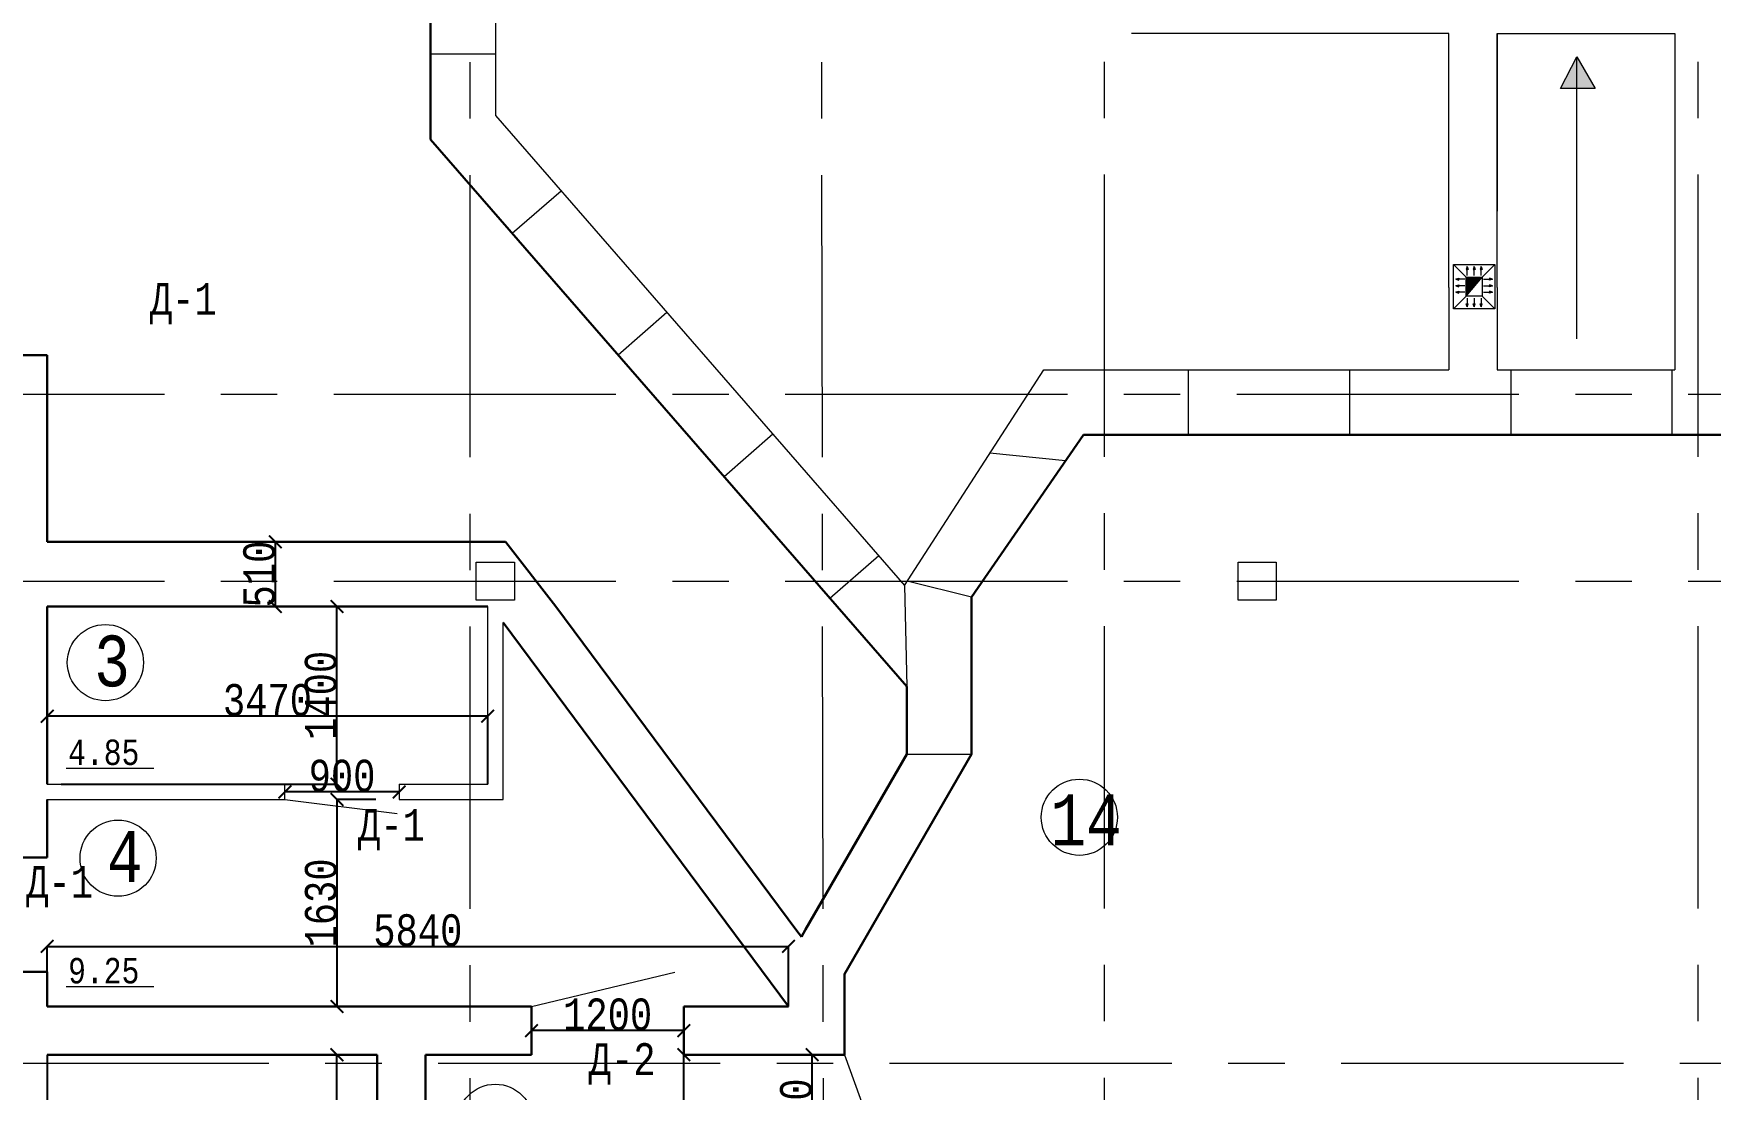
# Model space of a CAD drawing. Header units: millimetres. Extents: x -689206 to 4969298, y -1019800 to 703299.
# Drawn here: x 350343 to 363551, y -347494 to -339178 of the extents above; entities that cross this region are included whole.
import ezdxf

# ---------------------------------------------------------------- set-up
doc = ezdxf.new("R2010")
doc.units = ezdxf.units.MM
doc.linetypes.add('JIS_02_4.0', pattern=[5.5, 4, -1.5])
doc.linetypes.add('осеваяX2', pattern=[101.6, 63.5, -12.7, 12.7, -12.7])
doc.layers.add('кровля', color=211, linetype='Continuous')
doc.layers.add('четотам', color=7, linetype='Continuous')
for name, color, linetype, lineweight in [('несущие', 7, 'Continuous', 30), ('РАЗМЕРЫ', 7, 'Continuous', 9), ('сваи', 7, 'JIS_02_4.0', 30), ('стены', 7, 'Continuous', 20)]:
    doc.layers.add(name, color=color, linetype=linetype, lineweight=lineweight)
doc.styles.add('Аннотативный', font='isocteur.ttf', dxfattribs={"width": 0.7, "height": 250})
doc.dimstyles.new('Аннотативный', dxfattribs={"dimscale": 0, "dimtxt": 250, "dimasz": 100, "dimexe": 1.25, "dimexo": 0.625, "dimtad": 1, "dimdec": 0, "dimtxsty": 'Аннотативный', "dimblk": 'ARCHTICK', "dimcen": 2.5, "dimadec": 0, "dimazin": 0, "dimtfac": 1, "dimtdec": 0, "dimtmove": 0, "dimatfit": 3, "dimfxl": 1, "dimarcsym": 0})

# ---------------------------------------------------------------- blocks, each defined once
blk = doc.blocks.new('_ArchTick')
at = {"color": 0, "linetype": 'ByBlock', "const_width": 0.15}
blk.add_lwpolyline([(-0.5, -0.5), (0.5, 0.5)], dxfattribs=at)
blk = doc.blocks.new('*D2128')
at = {"layer": 'Defpoints', "color": 0, "lineweight": 20, "transparency": 16777216}
for p in [(352733, -347220), (353050, -347220), (353050, -348820)]:
    blk.add_point(p, dxfattribs=at)
at = {"layer": 'стены', "color": 0, "lineweight": -2, "transparency": 16777216}
for p, q in [((353050, -347220), (352731, -347220)), ((352733, -348820), (352733, -347220)), ((353050, -348820), (352731, -348820))]:
    blk.add_line(p, q, dxfattribs=at)
at = {"layer": 'стены', "color": 0, "lineweight": -2, "transparency": 16777216, "xscale": 100, "yscale": 100, "zscale": 100}
for p, rotation in [((352733, -347220), 90), ((352733, -348820), 270)]:
    blk.add_blockref('_ArchTick', p, dxfattribs=dict(at, rotation=rotation))
at = {"layer": 'стены', "color": 0, "lineweight": 5, "transparency": 16777216, "insert": (352607, -348020), "char_height": 250, "attachment_point": 5, "rotation": 90, "style": 'Аннотативный'}
blk.add_mtext('1600', dxfattribs=at)
blk = doc.blocks.new('*D2124')
at = {"layer": 'Defpoints', "color": 0, "linetype": 'ByBlock', "lineweight": 20, "transparency": 16777216}
for p in [(351926, -343180), (352248, -343180), (351926, -343690)]:
    blk.add_point(p, dxfattribs=at)
at = {"layer": 'РАЗМЕРЫ', "color": 0, "linetype": 'ByBlock', "lineweight": -2, "transparency": 16777216}
for p, q in [((351926, -343180), (352249, -343180)), ((352248, -343690), (352248, -343180)), ((351926, -343690), (352249, -343690))]:
    blk.add_line(p, q, dxfattribs=at)
at = {"layer": 'РАЗМЕРЫ', "color": 0, "linetype": 'ByBlock', "lineweight": -2, "transparency": 16777216, "xscale": 100, "yscale": 100, "zscale": 100}
for p, rotation in [((352248, -343180), 90), ((352248, -343690), 270)]:
    blk.add_blockref('_ArchTick', p, dxfattribs=dict(at, rotation=rotation))
at = {"layer": 'РАЗМЕРЫ', "color": 0, "linetype": 'ByBlock', "lineweight": 5, "transparency": 16777216, "insert": (352122, -343435), "char_height": 250, "attachment_point": 5, "rotation": 90, "style": 'Аннотативный'}
blk.add_mtext('510', dxfattribs=at)
blk = doc.blocks.new('*D2157')
at = {"layer": 'Defpoints', "color": 0, "linetype": 'ByBlock', "lineweight": 20, "transparency": 16777216}
for p in [(350451, -344554), (350451, -345090), (353921, -345090)]:
    blk.add_point(p, dxfattribs=at)
at = {"layer": 'РАЗМЕРЫ', "color": 0, "linetype": 'ByBlock', "lineweight": -2, "transparency": 16777216}
for p, q in [((350451, -345089), (350451, -344552)), ((353921, -344554), (350451, -344554)), ((353921, -345089), (353921, -344552))]:
    blk.add_line(p, q, dxfattribs=at)
at = {"layer": 'РАЗМЕРЫ', "color": 0, "linetype": 'ByBlock', "lineweight": -2, "transparency": 16777216, "xscale": 100, "yscale": 100, "zscale": 100, "rotation": 180}
blk.add_blockref('_ArchTick', (350451, -344554), dxfattribs=at)
at = {"layer": 'РАЗМЕРЫ', "color": 0, "linetype": 'ByBlock', "lineweight": -2, "transparency": 16777216, "xscale": 100, "yscale": 100, "zscale": 100}
blk.add_blockref('_ArchTick', (353921, -344554), dxfattribs=at)
at = {"layer": 'РАЗМЕРЫ', "color": 0, "linetype": 'ByBlock', "lineweight": 5, "transparency": 16777216, "insert": (352186, -344428), "char_height": 250, "attachment_point": 5, "style": 'Аннотативный'}
blk.add_mtext('3470', dxfattribs=at)
blk = doc.blocks.new('*D2159')
at = {"layer": 'Defpoints', "color": 0, "linetype": 'ByBlock', "lineweight": 20, "transparency": 16777216}
for p in [(350451, -343690), (352733, -343690), (350560, -345090)]:
    blk.add_point(p, dxfattribs=at)
at = {"layer": 'РАЗМЕРЫ', "color": 0, "linetype": 'ByBlock', "lineweight": -2, "transparency": 16777216}
for p, q in [((350452, -343690), (352734, -343690)), ((352733, -345090), (352733, -343690)), ((350561, -345090), (352734, -345090))]:
    blk.add_line(p, q, dxfattribs=at)
at = {"layer": 'РАЗМЕРЫ', "color": 0, "linetype": 'ByBlock', "lineweight": -2, "transparency": 16777216, "xscale": 100, "yscale": 100, "zscale": 100}
for p, rotation in [((352733, -343690), 90), ((352733, -345090), 270)]:
    blk.add_blockref('_ArchTick', p, dxfattribs=dict(at, rotation=rotation))
at = {"layer": 'РАЗМЕРЫ', "color": 0, "linetype": 'ByBlock', "lineweight": 5, "transparency": 16777216, "insert": (352607, -344390), "char_height": 250, "attachment_point": 5, "rotation": 90, "style": 'Аннотативный'}
blk.add_mtext('1400', dxfattribs=at)
blk = doc.blocks.new('*D2160')
at = {"layer": 'Defpoints', "color": 0, "linetype": 'ByBlock', "lineweight": 20, "transparency": 16777216}
for p in [(352734, -345210), (353038, -345210), (353038, -346840)]:
    blk.add_point(p, dxfattribs=at)
at = {"layer": 'РАЗМЕРЫ', "color": 0, "linetype": 'ByBlock', "lineweight": -2, "transparency": 16777216}
for p, q in [((353038, -345210), (352733, -345210)), ((352734, -346840), (352734, -345210)), ((353038, -346840), (352733, -346840))]:
    blk.add_line(p, q, dxfattribs=at)
at = {"layer": 'РАЗМЕРЫ', "color": 0, "linetype": 'ByBlock', "lineweight": -2, "transparency": 16777216, "xscale": 100, "yscale": 100, "zscale": 100}
for p, rotation in [((352734, -345210), 90), ((352734, -346840), 270)]:
    blk.add_blockref('_ArchTick', p, dxfattribs=dict(at, rotation=rotation))
at = {"layer": 'РАЗМЕРЫ', "color": 0, "linetype": 'ByBlock', "lineweight": 5, "transparency": 16777216, "insert": (352608, -346025), "char_height": 250, "attachment_point": 5, "rotation": 90, "style": 'Аннотативный'}
blk.add_mtext('1630', dxfattribs=at)
blk = doc.blocks.new('*D2161')
at = {"layer": 'Defpoints', "color": 0, "linetype": 'ByBlock', "lineweight": 20, "transparency": 16777216}
for p in [(356289, -346367), (350451, -346840), (356289, -346840)]:
    blk.add_point(p, dxfattribs=at)
at = {"layer": 'РАЗМЕРЫ', "color": 0, "linetype": 'ByBlock', "lineweight": -2, "transparency": 16777216}
for p, q in [((350451, -346839), (350451, -346366)), ((350451, -346367), (356289, -346367)), ((356289, -346839), (356289, -346366))]:
    blk.add_line(p, q, dxfattribs=at)
at = {"layer": 'РАЗМЕРЫ', "color": 0, "linetype": 'ByBlock', "lineweight": -2, "transparency": 16777216, "xscale": 100, "yscale": 100, "zscale": 100, "rotation": 180}
blk.add_blockref('_ArchTick', (350451, -346367), dxfattribs=at)
at = {"layer": 'РАЗМЕРЫ', "color": 0, "linetype": 'ByBlock', "lineweight": -2, "transparency": 16777216, "xscale": 100, "yscale": 100, "zscale": 100}
blk.add_blockref('_ArchTick', (356289, -346367), dxfattribs=at)
at = {"layer": 'РАЗМЕРЫ', "color": 0, "linetype": 'ByBlock', "lineweight": 5, "transparency": 16777216, "insert": (353370, -346241), "char_height": 250, "attachment_point": 5, "style": 'Аннотативный'}
blk.add_mtext('5840', dxfattribs=at)
blk = doc.blocks.new('*D2150')
at = {"layer": 'Defpoints', "color": 0, "linetype": 'ByBlock', "lineweight": 20, "transparency": 16777216}
for p in [(354265, -347030), (354265, -347030), (355465, -347030)]:
    blk.add_point(p, dxfattribs=at)
at = {"layer": 'РАЗМЕРЫ', "color": 0, "linetype": 'ByBlock', "lineweight": -2, "transparency": 16777216}
for p, q in [((354265, -347029), (354265, -347029)), ((355465, -347030), (354265, -347030)), ((355465, -347029), (355465, -347029))]:
    blk.add_line(p, q, dxfattribs=at)
at = {"layer": 'РАЗМЕРЫ', "color": 0, "linetype": 'ByBlock', "lineweight": -2, "transparency": 16777216, "xscale": 100, "yscale": 100, "zscale": 100, "rotation": 180}
blk.add_blockref('_ArchTick', (354265, -347030), dxfattribs=at)
at = {"layer": 'РАЗМЕРЫ', "color": 0, "linetype": 'ByBlock', "lineweight": -2, "transparency": 16777216, "xscale": 100, "yscale": 100, "zscale": 100}
blk.add_blockref('_ArchTick', (355465, -347030), dxfattribs=at)
at = {"layer": 'РАЗМЕРЫ', "color": 0, "linetype": 'ByBlock', "lineweight": 5, "transparency": 16777216, "insert": (354865, -346904), "char_height": 250, "attachment_point": 5, "style": 'Аннотативный'}
blk.add_mtext('1200', dxfattribs=at)
blk = doc.blocks.new('*D2153')
at = {"layer": 'Defpoints', "color": 0, "linetype": 'ByBlock', "lineweight": 20, "transparency": 16777216}
for p in [(355465, -347220), (355465, -347220), (355465, -355200)]:
    blk.add_point(p, dxfattribs=at)
at = {"layer": 'РАЗМЕРЫ', "color": 0, "linetype": 'ByBlock', "lineweight": -2, "transparency": 16777216}
for p, q in [((355465, -355200), (355465, -347220)), ((355466, -347220), (355467, -347220)), ((355466, -355200), (355467, -355200))]:
    blk.add_line(p, q, dxfattribs=at)
at = {"layer": 'РАЗМЕРЫ', "color": 0, "linetype": 'ByBlock', "lineweight": -2, "transparency": 16777216, "xscale": 100, "yscale": 100, "zscale": 100}
for p, rotation in [((355465, -347220), 90), ((355465, -355200), 270)]:
    blk.add_blockref('_ArchTick', p, dxfattribs=dict(at, rotation=rotation))
at = {"layer": 'РАЗМЕРЫ', "color": 0, "linetype": 'ByBlock', "lineweight": 5, "transparency": 16777216, "insert": (355340, -351210), "char_height": 250, "attachment_point": 5, "rotation": 90, "style": 'Аннотативный'}
blk.add_mtext('7980', dxfattribs=at)
blk = doc.blocks.new('*D2167')
at = {"layer": 'Defpoints', "color": 0, "linetype": 'ByBlock', "lineweight": 20, "transparency": 16777216}
for p in [(352323, -345150), (352323, -345150), (353223, -345150)]:
    blk.add_point(p, dxfattribs=at)
at = {"layer": 'РАЗМЕРЫ', "color": 0, "linetype": 'ByBlock', "lineweight": -2, "transparency": 16777216}
for p, q in [((352323, -345149), (352323, -345149)), ((353223, -345150), (352323, -345150)), ((353223, -345151), (353223, -345151))]:
    blk.add_line(p, q, dxfattribs=at)
at = {"layer": 'РАЗМЕРЫ', "color": 0, "linetype": 'ByBlock', "lineweight": -2, "transparency": 16777216, "xscale": 100, "yscale": 100, "zscale": 100, "rotation": 180}
blk.add_blockref('_ArchTick', (352323, -345150), dxfattribs=at)
at = {"layer": 'РАЗМЕРЫ', "color": 0, "linetype": 'ByBlock', "lineweight": -2, "transparency": 16777216, "xscale": 100, "yscale": 100, "zscale": 100}
blk.add_blockref('_ArchTick', (353223, -345150), dxfattribs=at)
at = {"layer": 'РАЗМЕРЫ', "color": 0, "linetype": 'ByBlock', "lineweight": 5, "transparency": 16777216, "insert": (352773, -345024), "char_height": 250, "attachment_point": 5, "style": 'Аннотативный'}
blk.add_mtext('900', dxfattribs=at)
blk = doc.blocks.new('*D2171')
at = {"layer": 'Defpoints', "color": 0, "linetype": 'ByBlock', "lineweight": 20, "transparency": 16777216}
for p in [(350451, -347220), (353050, -347220), (353050, -348425)]:
    blk.add_point(p, dxfattribs=at)
at = {"layer": 'РАЗМЕРЫ', "color": 0, "linetype": 'ByBlock', "lineweight": -2, "transparency": 16777216}
for p, q in [((350451, -347221), (350451, -348426)), ((353050, -347221), (353050, -348426)), ((350451, -348425), (353050, -348425))]:
    blk.add_line(p, q, dxfattribs=at)
at = {"layer": 'РАЗМЕРЫ', "color": 0, "linetype": 'ByBlock', "lineweight": -2, "transparency": 16777216, "xscale": 100, "yscale": 100, "zscale": 100, "rotation": 180}
blk.add_blockref('_ArchTick', (350451, -348425), dxfattribs=at)
at = {"layer": 'РАЗМЕРЫ', "color": 0, "linetype": 'ByBlock', "lineweight": -2, "transparency": 16777216, "xscale": 100, "yscale": 100, "zscale": 100}
blk.add_blockref('_ArchTick', (353050, -348425), dxfattribs=at)
at = {"layer": 'РАЗМЕРЫ', "color": 0, "linetype": 'ByBlock', "lineweight": 5, "transparency": 16777216, "insert": (351751, -348299), "char_height": 250, "attachment_point": 5, "style": 'Аннотативный'}
blk.add_mtext('2600', dxfattribs=at)
blk = doc.blocks.new('*D2186')
at = {"layer": 'Defpoints', "color": 0, "linetype": 'ByBlock', "lineweight": 9, "ltscale": 35, "transparency": 16777216}
for p in [(356475, -347220), (356475, -347220), (356475, -348120)]:
    blk.add_point(p, dxfattribs=at)
at = {"layer": 'РАЗМЕРЫ', "color": 0, "linetype": 'ByBlock', "lineweight": -2, "ltscale": 35, "transparency": 16777216}
for p, q in [((356475, -347220), (356474, -347220)), ((356475, -348120), (356475, -347220)), ((356475, -348120), (356474, -348120))]:
    blk.add_line(p, q, dxfattribs=at)
at = {"layer": 'РАЗМЕРЫ', "color": 0, "linetype": 'ByBlock', "lineweight": -2, "ltscale": 35, "transparency": 16777216, "xscale": 100, "yscale": 100, "zscale": 100}
for p, rotation in [((356475, -347220), 90), ((356475, -348120), 270)]:
    blk.add_blockref('_ArchTick', p, dxfattribs=dict(at, rotation=rotation))
at = {"layer": 'РАЗМЕРЫ', "color": 0, "linetype": 'ByBlock', "lineweight": 9, "ltscale": 35, "transparency": 16777216, "insert": (356350, -347670), "char_height": 250, "attachment_point": 5, "rotation": 90, "style": 'Аннотативный'}
blk.add_mtext('900', dxfattribs=at)

msp = doc.modelspace()

# ---------------------------------------------------------------- hatches: boundary and pattern name
at = {"layer": 'кровля', "lineweight": 5, "true_color": 0x000000}
h = msp.add_hatch(color=18, dxfattribs=at)
h.dxf.hatch_style = 1
h.paths.add_polyline_path([(361545.4, -341112.8), (361569.1, -341120.9), (361569.1, -341112.8)])
h.paths.add_polyline_path([(361545.4, -341112.8), (361569.1, -341112.8), (361569.1, -341104.6)])
h = msp.add_hatch(color=18, dxfattribs=at)
h.dxf.hatch_style = 1
h.paths.add_polyline_path([(361634.1, -341037), (361642.3, -341037), (361634.1, -341013.4)])
h.paths.add_polyline_path([(361626, -341037), (361634.1, -341037), (361634.1, -341013.4)])
h = msp.add_hatch(color=18, dxfattribs=at)
h.dxf.hatch_style = 1
h.paths.add_polyline_path([(361689.4, -341037), (361697.5, -341037), (361689.4, -341013.4)])
h.paths.add_polyline_path([(361681.3, -341037), (361689.4, -341037), (361689.4, -341013.4)])
h = msp.add_hatch(color=18, dxfattribs=at)
h.dxf.hatch_style = 1
h.paths.add_polyline_path([(361744.7, -341013.4), (361736.6, -341037), (361744.7, -341037)])
h.paths.add_polyline_path([(361744.7, -341013.4), (361744.7, -341037), (361752.8, -341037)])
h = msp.add_hatch(color=18, dxfattribs=at)
h.dxf.hatch_style = 1
h.paths.add_polyline_path([(361809.7, -341112.8), (361809.7, -341120.9), (361833.4, -341112.8)])
h.paths.add_polyline_path([(361809.7, -341104.6), (361809.7, -341112.8), (361833.4, -341112.8)])
h = msp.add_hatch(color=18, dxfattribs=at)
h.dxf.hatch_style = 1
h.paths.add_polyline_path([(361545.4, -341164), (361569.1, -341172.2), (361569.1, -341164)])
h.paths.add_polyline_path([(361545.4, -341164), (361569.1, -341164), (361569.1, -341155.9)])
h = msp.add_hatch(color=18, dxfattribs=at)
h.dxf.hatch_style = 1
h.paths.add_polyline_path([(361569.1, -341215.3), (361569.1, -341207.1), (361545.4, -341215.3)])
h.paths.add_polyline_path([(361569.1, -341223.4), (361569.1, -341215.3), (361545.4, -341215.3)])
h = msp.add_hatch(color=18, dxfattribs=at)
h.dxf.hatch_style = 1
h.paths.add_polyline_path([(361809.7, -341164), (361809.7, -341172.2), (361833.4, -341164)])
h.paths.add_polyline_path([(361809.7, -341155.9), (361809.7, -341164), (361833.4, -341164)])
h = msp.add_hatch(color=18, dxfattribs=at)
h.dxf.hatch_style = 1
h.paths.add_polyline_path([(361833.4, -341215.3), (361809.7, -341207.1), (361809.7, -341215.3)])
h.paths.add_polyline_path([(361833.4, -341215.3), (361809.7, -341215.3), (361809.7, -341223.4)])
h = msp.add_hatch(color=18, dxfattribs=at)
h.dxf.hatch_style = 1
h.paths.add_polyline_path([(361634.1, -341331.1), (361642.3, -341307.4), (361634.1, -341307.4)])
h.paths.add_polyline_path([(361634.1, -341331.1), (361634.1, -341307.4), (361626, -341307.4)])
h = msp.add_hatch(color=18, dxfattribs=at)
h.dxf.hatch_style = 1
h.paths.add_polyline_path([(361689.4, -341331.1), (361697.5, -341307.4), (361689.4, -341307.4)])
h.paths.add_polyline_path([(361689.4, -341331.1), (361689.4, -341307.4), (361681.3, -341307.4)])
h = msp.add_hatch(color=18, dxfattribs=at)
h.dxf.hatch_style = 1
h.paths.add_polyline_path([(361744.7, -341307.4), (361736.6, -341307.4), (361744.7, -341331.1)])
h.paths.add_polyline_path([(361752.8, -341307.4), (361744.7, -341307.4), (361744.7, -341331.1)])
at = {"layer": 'РАЗМЕРЫ', "lineweight": 5, "ltscale": 150}
h = msp.add_hatch(color=256, dxfattribs=at)
h.dxf.hatch_style = 1
h.paths.add_polyline_path([(361751.9, -341097.2), (361626.9, -341097.2), (361626.9, -341247.2)])
at = {"layer": 'сваи', "linetype": 'ByBlock', "lineweight": 20, "ltscale": 35}
h = msp.add_hatch(color=256, dxfattribs=at)
h.dxf.hatch_style = 1
h.paths.add_polyline_path([(377672.9, -335261.9), (377595.4, -335325.3), (377779.4, -335392.2)])
h.paths.add_polyline_path([(377748.2, -335200.5), (377672.9, -335261.9), (377779.4, -335392.2)])
h.paths.add_polyline_path([(378410.4, -336063.2), (378410.4, -336257.5), (378494.5, -336208.9)])
h.paths.add_polyline_path([(378581.2, -336158.8), (378410.4, -336063.2), (378494.5, -336208.9)])
h.paths.add_polyline_path([(371429.4, -339362.2), (371429.4, -339611.2), (371573.2, -339611.2)])
h.paths.add_polyline_path([(371429.4, -339362.2), (371299.4, -339611.2), (371429.4, -339611.2)])
h.paths.add_polyline_path([(371429.4, -338393.3), (371285.7, -338393.3), (371429.4, -338642.2)])
h.paths.add_polyline_path([(371559.4, -338393.3), (371429.4, -338393.3), (371429.4, -338642.2)])
h.paths.add_polyline_path([(367789.4, -338343.3), (367659.4, -338343.3), (367659.4, -338592.2)])
h.paths.add_polyline_path([(367659.4, -338343.3), (367515.7, -338343.3), (367659.4, -338592.2)])
h.paths.add_polyline_path([(367659.4, -339362.2), (367529.4, -339611.2), (367659.4, -339611.2)])
h.paths.add_polyline_path([(367659.4, -339362.2), (367659.4, -339611.2), (367803.2, -339611.2)])
h.paths.add_polyline_path([(362499.4, -339362.2), (362499.4, -339611.2), (362643.2, -339611.2)])
h.paths.add_polyline_path([(362499.4, -339362.2), (362369.4, -339611.2), (362499.4, -339611.2)])
h.paths.add_polyline_path([(362509.4, -338393.3), (362365.7, -338393.3), (362509.4, -338642.2)])
h.paths.add_polyline_path([(362639.4, -338393.3), (362509.4, -338393.3), (362509.4, -338642.2)])
h.paths.add_polyline_path([(355789.8, -335916.3), (355609.7, -335993.1), (355690.6, -336052.2)])
h.paths.add_polyline_path([(355789.8, -335916.3), (355690.6, -336052.2), (355769.1, -336109.4)])
h.paths.add_polyline_path([(356410.7, -335138.7), (356379.5, -335330.5), (356486, -335200.2)])
h.paths.add_polyline_path([(356486, -335200.2), (356379.5, -335330.5), (356563.5, -335263.5)])

# ---------------------------------------------------------------- linework, layer by layer
at = {"layer": 'кровля', "color": 18, "lineweight": 5, "true_color": 0x000000}
for p, q in [((361626.9, -341097.2), (361526.9, -340997.2)), ((361751.9, -341097.2), (361851.9, -340997.2)), ((361545.4, -341112.8), (361569.1, -341104.6)), ((361615.4, -341112.8), (361545.4, -341112.8)), ((361545.4, -341112.8), (361569.1, -341120.9)), ((361569.1, -341104.6), (361569.1, -341112.8)), ((361569.1, -341120.9), (361569.1, -341112.8)), ((361634.1, -341013.4), (361626, -341037)), ((361626, -341037), (361634.1, -341037)), ((361634.1, -341083.4), (361634.1, -341013.4)), ((361634.1, -341013.4), (361642.3, -341037)), ((361642.3, -341037), (361634.1, -341037)), ((361689.4, -341013.4), (361681.3, -341037)), ((361681.3, -341037), (361689.4, -341037)), ((361689.4, -341083.4), (361689.4, -341013.4)), ((361689.4, -341013.4), (361697.5, -341037)), ((361697.5, -341037), (361689.4, -341037)), ((361744.7, -341013.4), (361736.6, -341037)), ((361736.6, -341037), (361744.7, -341037)), ((361744.7, -341083.4), (361744.7, -341013.4)), ((361744.7, -341013.4), (361752.8, -341037)), ((361752.8, -341037), (361744.7, -341037)), ((361763.4, -341112.8), (361833.4, -341112.8)), ((361833.4, -341112.8), (361809.7, -341104.6)), ((361809.7, -341104.6), (361809.7, -341112.8)), ((361833.4, -341112.8), (361809.7, -341120.9)), ((361809.7, -341120.9), (361809.7, -341112.8)), ((361626.9, -341247.2), (361526.9, -341347.2)), ((361545.4, -341164), (361569.1, -341155.9)), ((361615.4, -341164), (361545.4, -341164)), ((361545.4, -341164), (361569.1, -341172.2)), ((361545.4, -341215.3), (361569.1, -341207.1)), ((361615.4, -341215.3), (361545.4, -341215.3)), ((361545.4, -341215.3), (361569.1, -341223.4)), ((361569.1, -341155.9), (361569.1, -341164)), ((361569.1, -341172.2), (361569.1, -341164)), ((361569.1, -341207.1), (361569.1, -341215.3)), ((361569.1, -341223.4), (361569.1, -341215.3)), ((361634.1, -341261.1), (361634.1, -341331.1)), ((361689.4, -341261.1), (361689.4, -341331.1)), ((361744.7, -341261.1), (361744.7, -341331.1)), ((361751.9, -341247.2), (361851.9, -341347.2)), ((361763.4, -341164), (361833.4, -341164)), ((361763.4, -341215.3), (361833.4, -341215.3)), ((361833.4, -341164), (361809.7, -341155.9)), ((361809.7, -341155.9), (361809.7, -341164)), ((361833.4, -341164), (361809.7, -341172.2)), ((361809.7, -341172.2), (361809.7, -341164)), ((361833.4, -341215.3), (361809.7, -341207.1)), ((361809.7, -341207.1), (361809.7, -341215.3)), ((361833.4, -341215.3), (361809.7, -341223.4)), ((361809.7, -341223.4), (361809.7, -341215.3)), ((361634.1, -341331.1), (361626, -341307.4)), ((361626, -341307.4), (361634.1, -341307.4)), ((361634.1, -341331.1), (361642.3, -341307.4)), ((361642.3, -341307.4), (361634.1, -341307.4)), ((361689.4, -341331.1), (361681.3, -341307.4)), ((361681.3, -341307.4), (361689.4, -341307.4)), ((361689.4, -341331.1), (361697.5, -341307.4)), ((361697.5, -341307.4), (361689.4, -341307.4)), ((361744.7, -341331.1), (361736.6, -341307.4)), ((361736.6, -341307.4), (361744.7, -341307.4)), ((361744.7, -341331.1), (361752.8, -341307.4)), ((361752.8, -341307.4), (361744.7, -341307.4))]:
    msp.add_line(p, q, dxfattribs=at)
for points in [[(361526.9, -340997.2), (361851.9, -340997.2), (361851.9, -341347.2), (361526.9, -341347.2)], [(361626.9, -341097.2), (361751.9, -341097.2), (361751.9, -341247.2), (361626.9, -341247.2)]]:
    msp.add_lwpolyline(points, close=True, dxfattribs=at)
at = {"layer": 'несущие', "lineweight": 13}
for p, q in [((361490.5, -341178), (361490.5, -341827.4)), ((361870.5, -341178), (361870.5, -341827.4)), ((358300.7, -341827.5), (361490.5, -341827.4)), ((361870.5, -341827.4), (363270.5, -341827.4))]:
    msp.add_line(p, q, dxfattribs=at)
at = {"layer": 'несущие', "lineweight": 20}
msp.add_line((363270.5, -341178), (363270.5, -341827.4), dxfattribs=at)
at = {"layer": 'несущие', "color": 0}
for p, q in [((375499.1, -342337.4), (358613.4, -342337.4)), ((354063.1, -343182.4), (354061.2, -343180)), ((354457.6, -343690), (354063.1, -343182.4)), ((350451.1, -343972.8), (350451.1, -343772.8)), ((356355.7, -346243.9), (354457.6, -343690)), ((356288.8, -346840), (354041.1, -343815.8)), ((356355.7, -346243.9), (356390.5, -346290.6)), ((356390.5, -346290.6), (356423.5, -346233.2))]:
    msp.add_line(p, q, dxfattribs=at)
at = {"layer": 'РАЗМЕРЫ', "linetype": 'осеваяX2', "lineweight": 5, "ltscale": 35}
for p, q in [((356532.6, -329624.6), (356612.6, -379462.3)), ((358776.6, -329621), (358776.6, -379462.3)), ((363450.5, -329621), (363450.5, -379462.3)), ((401980.5, -347288), (334927.8, -347288))]:
    msp.add_line(p, q, dxfattribs=at)
at = {"layer": 'РАЗМЕРЫ', "linetype": 'ByBlock', "lineweight": 9, "ltscale": 35}
for p, q in [((353470.5, -339338), (353980.5, -339338)), ((354498.5, -340418.2), (354113.9, -340752.9)), ((355332.3, -341376.1), (354947.8, -341710.9)), ((356166.1, -342334.1), (355781.6, -342668.8)), ((357000, -343292), (356615.4, -343626.7)), ((356730.5, -347220), (356970, -347880))]:
    msp.add_line(p, q, dxfattribs=at)
at = {"layer": 'РАЗМЕРЫ', "linetype": 'ByBlock', "lineweight": 5, "ltscale": 35}
for p, q in [((359440, -342337.4), (359440, -341827.5)), ((360710, -342337.4), (360710, -341827.5)), ((360710, -342337.4), (360710, -341827.5)), ((361980, -342337.4), (361980, -341827.5)), ((361980, -342337.4), (361980, -341827.5)), ((363250, -342337.4), (363250, -341827.5)), ((363250, -342337.4), (363250, -341827.5)), ((358470.6, -342544.2), (357876, -342483.9)), ((357730.5, -343616.7), (357224.9, -343490)), ((357202.4, -343524.6), (357220.5, -344321.5)), ((357220.5, -344852.9), (357730.5, -344852.9))]:
    msp.add_line(p, q, dxfattribs=at)
at = {"layer": 'РАЗМЕРЫ', "linetype": 'ByBlock', "lineweight": 20}
for p, q in [((350451.1, -343690), (350451.1, -345090)), ((350451.1, -345090), (352322.5, -345090))]:
    msp.add_line(p, q, dxfattribs=at)
at = {"layer": 'РАЗМЕРЫ', "linetype": 'ByBlock', "lineweight": 13}
for p, q in [((353921.1, -345090), (353921.1, -343690)), ((354041.1, -345210), (354041.1, -343815.8)), ((350451.1, -345090), (352322.5, -345090)), ((352322.5, -345210), (352322.5, -345090)), ((353222.5, -345090), (353921.1, -345090)), ((353222.5, -345090), (353222.5, -345210)), ((350451.1, -345210), (352322.5, -345210)), ((353222.5, -345210), (354041.1, -345210))]:
    msp.add_line(p, q, dxfattribs=at)
at = {"layer": 'РАЗМЕРЫ'}
for p, q in [((350601.7, -344962.2), (351290.9, -344962.2)), ((350601.7, -346682.2), (351290.9, -346682.2))]:
    msp.add_line(p, q, dxfattribs=at)
at = {"layer": 'РАЗМЕРЫ', "linetype": 'ByBlock', "lineweight": 9}
for p, q in [((352322.5, -345210), (353206.5, -345319.5)), ((354265.5, -346840), (355394.4, -346569.1))]:
    msp.add_line(p, q, dxfattribs=at)
at = {"layer": 'РАЗМЕРЫ', "linetype": 'ByBlock', "lineweight": 30}
for p, q in [((350451.1, -345666), (349941.1, -345666)), ((350451.1, -346566), (349941.1, -346566)), ((354265.5, -347220), (354265.5, -346840)), ((355465.5, -347220), (355465.5, -346840)), ((356350.5, -347220), (356730.5, -347220))]:
    msp.add_line(p, q, dxfattribs=at)
at = {"layer": 'сваи', "lineweight": 20, "ltscale": 15000}
for p, q in [((362369.4, -339611.2), (362499.4, -339362.2)), ((362499.4, -339362.2), (362643.2, -339611.2)), ((362643.2, -339611.2), (362369.4, -339611.2))]:
    msp.add_line(p, q, dxfattribs=at)
at = {"layer": 'сваи', "lineweight": 9, "ltscale": 15000}
msp.add_line((362499.4, -341582.2), (362499.4, -339362.2), dxfattribs=at)
at = {"layer": 'стены', "linetype": 'осеваяX2', "lineweight": 5, "ltscale": 35}
for p, q in [((353780.5, -329624.6), (353780.5, -379462.3)), ((334927.8, -342017.4), (401980.5, -342017.4)), ((334927.8, -343490), (401980.5, -343490))]:
    msp.add_line(p, q, dxfattribs=at)
at = {"layer": 'стены', "lineweight": 20}
msp.add_line((353980.5, -337498), (353980.5, -339823), dxfattribs=at)
at = {"layer": 'стены', "lineweight": 30}
for p, q in [((353470.5, -340013.3), (353470.5, -337730.1)), ((353470.5, -340013.3), (357220.5, -344321.5)), ((349626.1, -341710), (350451.1, -341710)), ((350451.1, -341710), (350451.1, -343180)), ((357730.5, -343616.7), (358613.4, -342337.4)), ((354061.2, -343180), (350451.1, -343180)), ((357730.5, -344052.9), (357730.5, -343616.7)), ((350451.1, -343690), (353921.1, -343690)), ((350451.1, -343690), (350451.1, -343972.8)), ((350451.1, -343972.8), (350451.1, -345090)), ((357730.5, -344852.9), (357730.5, -344052.9)), ((357220.5, -344321.5), (357220.5, -344852.9)), ((357220.5, -344852.9), (356423.5, -346233.2)), ((356730.5, -346585), (357730.5, -344852.9)), ((350451.1, -345210), (350451.1, -345666)), ((350451.1, -346566), (350451.1, -346840)), ((356730.5, -346840), (356730.5, -346585)), ((354265.5, -346840), (350451.1, -346840)), ((356288.8, -346840), (355465.5, -346840)), ((356730.5, -346840), (356730.5, -347220)), ((353050.5, -347220), (350451.1, -347220)), ((353050.5, -348820), (353050.5, -347220)), ((353050.5, -347220), (353050.5, -348820)), ((354265.5, -347220), (353430.5, -347220)), ((353430.5, -349520), (353430.5, -347220)), ((356350.5, -347220), (355465.5, -347220))]:
    msp.add_line(p, q, dxfattribs=at)
at = {"layer": 'стены', "lineweight": 13}
for p, q in [((361490.5, -339178), (358990.5, -339178)), ((361490.5, -341178), (361490.5, -339178)), ((361870.5, -341178), (361870.5, -339178)), ((361870.5, -339178), (361870.5, -340578)), ((361870.5, -339178), (363270.5, -339178)), ((363270.5, -339178), (363270.5, -341178)), ((353980.5, -339823), (357202.4, -343524.6)), ((357202.4, -343524.6), (358300.7, -341827.5)), ((350450.5, -348820), (350451.1, -347220))]:
    msp.add_line(p, q, dxfattribs=at)
at = {"layer": 'стены'}
for p, q in [((358069.5, -343125.5), (357730.5, -343616.7)), ((358069.5, -343125.5), (357730.5, -343616.7)), ((357220.5, -344852.9), (356720.5, -345719)), ((357730.5, -344852.9), (357230.5, -345719))]:
    msp.add_line(p, q, dxfattribs=at)
for points in [[(353830.5, -343340), (354130.5, -343340), (354130.5, -343640), (353830.5, -343640)], [(359830.5, -343340), (360130.5, -343340), (360130.5, -343640), (359830.5, -343640)]]:
    msp.add_lwpolyline(points, close=True, dxfattribs=at)
at = {"layer": 'четотам', "color": 18, "lineweight": 5, "true_color": 0x000000}
msp.add_lwpolyline([(361626.9, -341247.2), (361626.9, -341097.2), (361751.9, -341097.2), (361751.9, -341247.2), (361626.9, -341247.2), (361751.9, -341097.2)], dxfattribs=at)
msp.add_lwpolyline([(361626.9, -341247.2), (361626.9, -341097.2), (361751.9, -341097.2), (361751.9, -341247.2), (361626.9, -341247.2), (361751.9, -341097.2)], dxfattribs=at)
at = {"layer": 'четотам', "lineweight": 13}
for centre in [(350909.4, -344132.2), (358580, -345349.9), (351009.4, -345672.2), (353980.5, -347752.2)]:
    msp.add_circle(centre, 300, dxfattribs=at)

# ---------------------------------------------------------------- texts
at = {"layer": 'РАЗМЕРЫ', "lineweight": 20, "ltscale": 150, "char_height": 250, "width": 922.913, "attachment_point": 1, "style": 'Аннотативный'}
for s, insert in [('Д-1', (351259.4, -341142.2)), ('Д-1', (352899.4, -345284.7)), ('Д-1', (350285.5, -345733.9)), ('Д-2', (354716.1, -347129.3))]:
    msp.add_mtext(s, dxfattribs=dict(at, insert=insert))
at = {"layer": 'РАЗМЕРЫ', "lineweight": 13, "ltscale": 150, "char_height": 401.1, "width": 1460, "attachment_point": 1, "style": 'Аннотативный'}
for s, insert in [('3', (350821.5, -343918.5)), ('14', (358352, -345170)), ('4', (350921.5, -345458.5))]:
    msp.add_mtext(s, dxfattribs=dict(at, insert=insert))
at = {"layer": 'РАЗМЕРЫ', "char_height": 200, "width": 656.117, "attachment_point": 1, "style": 'Аннотативный'}
for s, insert in [('4.85', (350615.8, -344738.2)), ('9.25', (350615.8, -346458.2))]:
    msp.add_mtext(s, dxfattribs=dict(at, insert=insert))

# ---------------------------------------------------------------- dimensions: what is measured, and where the dimension line sits
at = {"layer": 'РАЗМЕРЫ', "linetype": 'ByBlock', "lineweight": 5}
for base, p1, p2, picture, middle in [((352247.7, -343180), (351925.8, -343690), (351925.8, -343180), '*D2124', (352122, -343435)), ((352732.7, -343690), (350560, -345090), (350451.1, -343690), '*D2159', (352607.1, -344390)), ((352734, -345210), (353038.2, -346840), (353038.2, -345210), '*D2160', (352608.4, -346025)), ((355465.5, -347220), (355465.5, -355200), (355465.5, -347220), '*D2153', (355339.8, -351210))]:
    dim = msp.add_linear_dim(base=base, p1=p1, p2=p2, angle=90, dimstyle='Аннотативный', dxfattribs=at)
    dim.commit()
    dim.dimension.update_dxf_attribs({"geometry": picture, "text_midpoint": middle})
for base, p1, p2, picture, middle in [((350451.1, -344553.7), (353921.1, -345090), (350451.1, -345090), '*D2157', (352186.1, -344428.1)), ((352322.5, -345150), (353222.5, -345150), (352322.5, -345150), '*D2167', (352772.5, -345024.4))]:
    dim = msp.add_linear_dim(base=base, p1=p1, p2=p2, dimstyle='Аннотативный', dxfattribs=at)
    dim.commit()
    dim.dimension.update_dxf_attribs({"geometry": picture, "text_midpoint": middle})
for base, p1, p2, text, picture, middle in [((356288.8, -346366.8), (350451.1, -346840), (356288.8, -346840), '5840', '*D2161', (353370, -346241.2)), ((353050.5, -348424.7), (350451.1, -347220), (353050.5, -347220), '2600', '*D2171', (351750.8, -348299.1))]:
    dim = msp.add_linear_dim(base=base, p1=p1, p2=p2, text=text, dimstyle='Аннотативный', dxfattribs=at)
    dim.commit()
    dim.dimension.update_dxf_attribs({"geometry": picture, "text_midpoint": middle})
dim = msp.add_aligned_dim(p1=(355465.5, -347030), p2=(354265.5, -347030), distance=0, dimstyle='Аннотативный', dxfattribs=at)
dim.commit()
dim.dimension.update_dxf_attribs({"geometry": '*D2150', "text_midpoint": (354865.5, -346904.4)})
at = {"layer": 'РАЗМЕРЫ', "linetype": 'ByBlock', "lineweight": 9, "ltscale": 35}
dim = msp.add_aligned_dim(p1=(356475.468, -348120.4674), p2=(356475.468, -347219.9883), distance=0, dimstyle='Аннотативный', dxfattribs=at)
dim.commit()
dim.dimension.update_dxf_attribs({"geometry": '*D2186', "text_midpoint": (356349.843, -347670.2278)})
at = {"layer": 'стены', "lineweight": 5}
dim = msp.add_aligned_dim(p1=(353050.5, -348820), p2=(353050.5, -347220), distance=317.7, dimstyle='Аннотативный', dxfattribs=at)
dim.commit()
dim.dimension.update_dxf_attribs({"geometry": '*D2128', "text_midpoint": (352607.1, -348020)})

doc.saveas('drawing.dxf')
